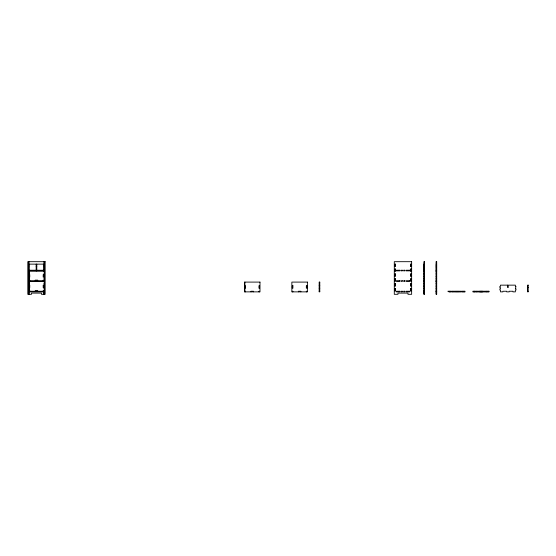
<?xml version="1.0" encoding="UTF-8"?>
<svg xmlns="http://www.w3.org/2000/svg" width="556" height="556" viewBox="0 0 556 556"><rect width="100%" height="100%" fill="white"/><g stroke="black" fill="none" stroke-linecap="round" stroke-linejoin="round"><path stroke-width="0.83" d="M28.412 264.135L44.536 264.135M423.86 264.135L424.471 264.135M436.078 264.135L436.689 264.135M28.412 265.358L29.023 265.358M43.924 265.358L44.536 265.358M423.86 265.358L424.471 265.358M436.078 265.358L436.689 265.358M28.412 266.574L29.023 266.574M36.168 266.574L36.779 266.574M43.924 266.574L44.536 266.574M423.86 266.574L424.471 266.574M436.078 266.574L436.689 266.574M28.412 267.797L29.023 267.797M43.924 267.797L44.536 267.797M423.86 267.797L424.471 267.797M436.078 267.797L436.689 267.797M28.412 269.021L29.023 269.021M43.924 269.021L44.536 269.021M423.86 269.021L424.471 269.021M436.078 269.021L436.689 269.021M28.412 270.244L44.536 270.244M423.86 270.244L424.471 270.244M436.078 270.244L436.689 270.244M29.023 270.855L44.536 270.855M423.86 270.855L424.471 270.855M436.078 270.855L436.689 270.855M28.717 270.974L44.23 270.974M43.924 271.467L44.536 271.467M423.86 271.467L424.471 271.467M436.078 271.467L436.689 271.467M43.924 273.906L44.536 273.906M423.86 273.906L424.471 273.906M436.078 273.906L436.689 273.906M29.141 274.643L29.753 274.643L29.753 277.083L29.141 277.083M43.924 276.353L44.536 276.353M423.86 276.353L424.471 276.353M436.078 276.353L436.689 276.353M43.924 278.792L44.536 278.792M423.86 278.792L424.471 278.792M436.078 278.792L436.689 278.792M29.141 280.141L29.753 280.141L29.753 280.745M28.717 280.745L44.536 280.745M423.86 280.745L424.471 280.745M436.078 280.745L436.689 280.745M43.924 281.239L44.536 281.239M423.86 281.239L424.471 281.239M436.078 281.239L436.689 281.239M29.023 281.357L44.536 281.357M423.86 281.357L424.471 281.357M436.078 281.357L436.689 281.357M28.717 281.482L44.23 281.482M43.924 283.678L44.536 283.678M423.86 283.678L424.471 283.678M436.078 283.678L436.689 283.678M29.141 285.145L29.753 285.145L29.753 287.591L29.141 287.591M244.897 285.756L245.509 285.756L245.509 288.203L244.897 288.203M319.165 285.756L319.776 285.756M43.924 286.125L44.536 286.125M423.86 286.125L424.471 286.125M436.078 286.125L436.689 286.125M527.588 287.591L528.2 287.591M319.165 288.203L319.776 288.203M43.924 288.564L44.536 288.564M423.86 288.564L424.471 288.564M436.078 288.564L436.689 288.564M29.141 290.642L29.753 290.642L29.753 291.254M43.924 291.01L44.536 291.01M423.86 291.01L424.471 291.01M436.078 291.01L436.689 291.01M28.717 291.254L44.536 291.254M244.897 291.254L245.509 291.254L245.509 291.865M319.165 291.254L319.776 291.254M423.86 291.254L424.471 291.254M436.078 291.254L436.689 291.254M447.802 291.254L465.031 291.254L465.031 291.865L448.9 291.865L448.9 291.254M527.588 291.254L528.2 291.254M28.412 291.865L44.536 291.865M423.86 291.865L424.471 291.865M436.078 291.865L436.689 291.865M28.412 293.088L29.023 293.088M43.924 293.088L44.536 293.088M423.86 293.088L424.471 293.088M436.078 293.088L436.689 293.088M488.377 291.254L488.377 291.865M487.64 291.254L487.64 291.865M486.417 291.254L486.417 291.865M485.93 291.254L485.93 291.865M483.977 291.254L483.977 291.865M482.754 291.254L482.754 291.865M482.142 291.254L482.142 291.865M482.024 291.254L482.024 291.865M481.531 291.254L481.531 291.865M481.225 291.254L481.225 291.865M480.919 291.254L480.919 291.865M480.613 291.254L480.613 291.865M480.315 291.254L480.315 291.865M479.703 291.254L479.703 291.865M479.091 291.254L479.091 291.865M477.868 291.254L477.868 291.865M476.645 291.254L476.645 291.865M475.915 291.254L475.915 291.865M474.692 291.254L474.692 291.865M474.205 291.254L474.205 291.865M473.469 291.254L473.469 291.865M464.42 291.254L464.42 291.865M463.683 291.254L463.683 291.865M462.46 291.254L462.46 291.865M460.02 291.254L460.02 291.865M458.797 291.254L458.797 291.865M457.574 291.254L457.574 291.865M456.358 291.254L456.358 291.865M455.135 291.254L455.135 291.865M453.911 291.254L453.911 291.865M452.688 291.254L452.688 291.865M450.249 291.254L450.249 291.865M449.512 291.254L449.512 291.865M436.384 264.135L436.384 294.312M424.165 264.135L424.165 294.312M306.947 291.865L306.947 291.254L306.335 291.254L306.335 291.865M300.838 291.865L300.838 291.254L298.398 291.254L298.398 291.865M292.901 291.865L292.901 291.254L292.289 291.254L292.289 291.865M259.562 291.865L259.562 291.254L258.95 291.254L258.95 291.865M253.453 291.865L253.453 291.254L251.006 291.254L251.006 291.865M244.897 282.094L244.897 291.865M44.536 261.688L44.536 294.312M44.23 264.135L44.23 294.312M43.924 261.688L43.924 270.974M43.924 280.745L43.924 281.482M43.924 291.254L43.924 294.312M43.806 280.745L43.806 280.141L43.194 280.141L43.194 280.745M43.806 291.254L43.806 290.642L43.194 290.642L43.194 291.254M37.697 280.745L37.697 280.141L35.25 280.141L35.25 280.745M37.697 291.254L37.697 290.642L35.25 290.642L35.25 291.254M36.779 264.135L36.779 270.855M36.168 264.135L36.168 270.855M29.141 270.974L29.141 280.745M29.141 281.482L29.141 291.254M29.023 261.688L29.023 294.312M28.717 264.135L28.717 294.312M28.412 261.688L28.412 294.312M45.147 261.688L27.8 261.688L27.8 294.312L31.463 294.312L31.463 293.088L41.485 293.088L41.485 294.312L45.147 294.312L45.147 261.688M411.642 261.688L394.294 261.688L394.294 294.312L397.957 294.312L397.957 293.088L407.979 293.088L407.979 294.312L411.642 294.312L411.642 261.688M424.471 261.688L423.86 261.688L423.86 294.312L424.471 294.312L424.471 261.688M436.689 261.688L436.078 261.688L436.078 294.312L436.689 294.312L436.689 261.688M395.518 264.135L394.906 264.135L394.906 266.574L395.518 266.574L395.518 264.135M411.03 264.135L410.418 264.135L410.418 266.574L411.03 266.574L411.03 264.135M395.518 269.021L394.906 269.021L394.906 271.467L395.518 271.467L395.518 269.021M411.03 269.021L410.418 269.021L410.418 271.467L411.03 271.467L411.03 269.021M399.917 270.244L396.247 270.244L396.247 270.855L399.917 270.855L399.917 270.244M402.356 270.244L401.133 270.244L401.133 270.855L402.356 270.855L402.356 270.244M404.803 270.244L403.58 270.244L403.58 270.855L404.803 270.855L404.803 270.244M409.689 270.244L406.026 270.244L406.026 270.855L409.689 270.855L409.689 270.244M395.518 273.906L394.906 273.906L394.906 276.353L395.518 276.353L395.518 273.906M411.03 273.906L410.418 273.906L410.418 276.353L411.03 276.353L411.03 273.906M43.806 274.643L43.194 274.643L43.194 277.083L43.806 277.083L43.806 274.643M395.518 278.792L394.906 278.792L394.906 281.239L395.518 281.239L395.518 278.792M411.03 278.792L410.418 278.792L410.418 281.239L411.03 281.239L411.03 278.792M399.917 280.745L396.247 280.745L396.247 281.357L399.917 281.357L399.917 280.745M402.356 280.745L401.133 280.745L401.133 281.357L402.356 281.357L402.356 280.745M404.803 280.745L403.58 280.745L403.58 281.357L404.803 281.357L404.803 280.745M409.689 280.745L406.026 280.745L406.026 281.357L409.689 281.357L409.689 280.745M259.986 282.094L244.473 282.094L244.473 291.865L259.986 291.865L259.986 282.094M307.378 282.094L291.858 282.094L291.858 291.865L307.378 291.865L307.378 282.094M319.776 282.094L319.165 282.094L319.165 291.865L319.776 291.865L319.776 282.094M395.518 283.678L394.906 283.678L394.906 286.125L395.518 286.125L395.518 283.678M411.03 283.678L410.418 283.678L410.418 286.125L411.03 286.125L411.03 283.678M43.806 285.145L43.194 285.145L43.194 287.591L43.806 287.591L43.806 285.145M507.614 285.145L500.469 285.145L500.469 286.368L499.858 286.368L499.858 287.591L500.469 287.591L500.469 288.814L499.858 288.814L499.858 290.03L500.469 290.03L500.469 291.865L502.909 291.865L502.909 291.254L506.697 291.254L506.697 291.865L509.143 291.865L509.143 291.254L512.931 291.254L512.931 291.865L515.37 291.865L515.37 290.03L515.982 290.03L515.982 288.814L515.37 288.814L515.982 286.368L515.37 286.368L515.37 285.145L508.226 285.145L508.226 287.591L507.614 287.591L507.614 285.145M528.2 285.145L527.588 285.145L527.588 291.865L528.2 291.865L528.2 285.145M259.562 285.756L258.95 285.756L258.95 288.203L259.562 288.203L259.562 285.756M292.901 285.756L292.289 285.756L292.289 288.203L292.901 288.203L292.901 285.756M306.947 285.756L306.335 285.756L306.335 288.203L306.947 288.203L306.947 285.756M395.518 288.564L394.906 288.564L394.906 291.01L395.518 291.01L395.518 288.564M411.03 288.564L410.418 288.564L410.418 291.01L411.03 291.01L411.03 288.564M399.917 291.254L396.247 291.254L396.247 291.865L399.917 291.865L399.917 291.254M402.356 291.254L401.133 291.254L401.133 291.865L402.356 291.865L402.356 291.254M404.803 291.254L403.58 291.254L403.58 291.865L404.803 291.865L404.803 291.254M409.689 291.254L406.026 291.254L406.026 291.865L409.689 291.865L409.689 291.254M488.988 291.254L472.857 291.254L472.857 291.865L488.988 291.865L488.988 291.254"/></g></svg>
